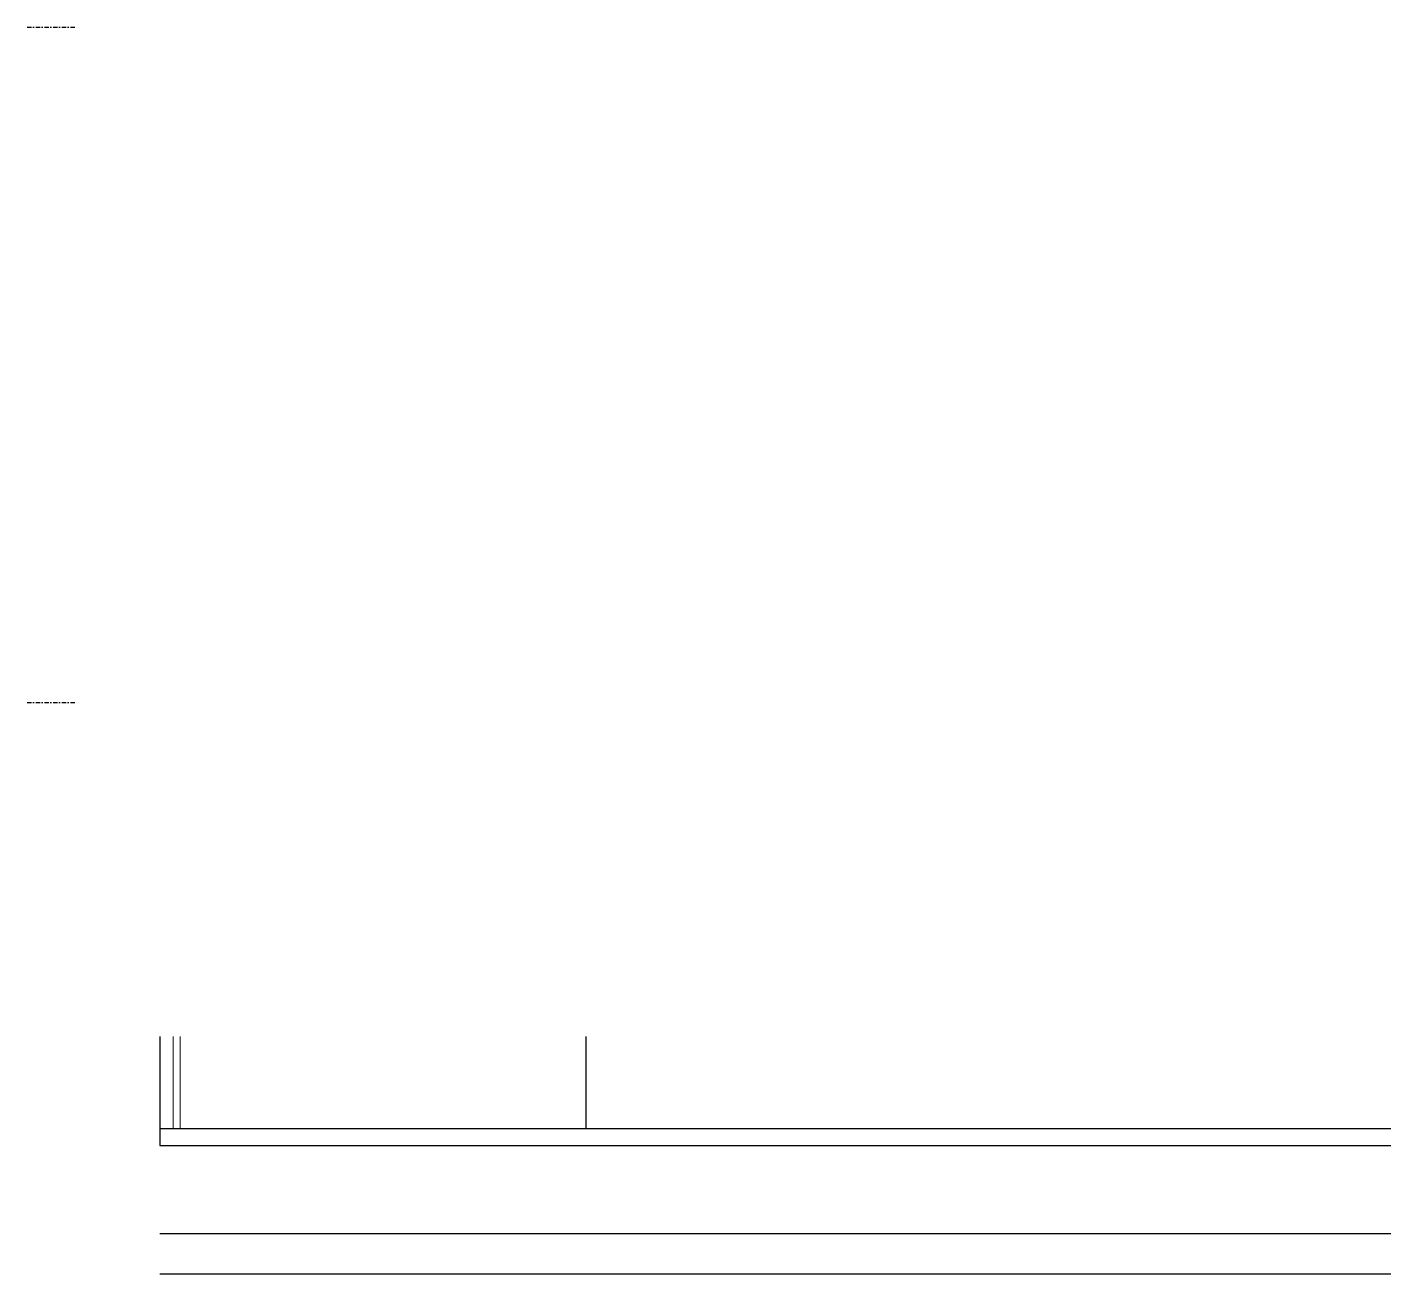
# Model space of a CAD drawing. Header units: millimetres. Extents: x 1227527 to 1253152, y -267428 to -255409.
# Drawn here: x 1233531 to 1235538, y -262399 to -260554 of the extents above; entities that cross this region are included whole.
import ezdxf

# ---------------------------------------------------------------- set-up
doc = ezdxf.new("R2010")
doc.units = ezdxf.units.MM
doc.linetypes.add('DASHDOT2', pattern=[12.7, 6.35, -3.175, 0, -3.175])
for name, color, linetype in [('Divar-komek', 7, 'Continuous'), ('Kafel', 7, 'Continuous'), ('Santexnika', 7, 'Continuous'), ('Tavan', 7, 'Continuous')]:
    doc.layers.add(name, color=color, linetype=linetype)
doc.layers.add('Guzgu', color=165, linetype='Continuous', lineweight=5, true_color=0x385ca8)
doc.layers.add('Suvag', color=117, linetype='Continuous', lineweight=0)

msp = doc.modelspace()

# ---------------------------------------------------------------- linework, layer by layer
for p, q in [((1233727.4, -262047.8), (1233727.4, -262209.3)), ((1233727.4, -262209.3), (1237377.4, -262209.3))]:
    msp.add_line(p, q)
at = {"layer": 'Divar-komek'}
for p, q in [((1233727.4, -262209.3), (1237377.4, -262209.3)), ((1233727.4, -262339.3), (1237507.4, -262339.3))]:
    msp.add_line(p, q, dxfattribs=at)
at = {"layer": 'Guzgu'}
msp.add_line((1233757.4, -262184.3), (1233757.4, -262047.8), dxfattribs=at)
at = {"layer": 'Kafel'}
msp.add_line((1233727.4, -262184.3), (1237347.4, -262184.3), dxfattribs=at)
at = {"layer": 'Santexnika', "color": 26, "linetype": 'DASHDOT2', "true_color": 0x791e15}
for p, q in [((1233531.2, -260554.3), (1233607.4, -260554.3)), ((1233531.2, -260554.3), (1233607.4, -260554.3)), ((1233531.2, -260554.3), (1233607.4, -260554.3)), ((1233531.2, -260554.3), (1233607.4, -260554.3)), ((1233531.2, -260554.3), (1233607.4, -260554.3)), ((1233531.2, -260554.3), (1233607.4, -260554.3)), ((1233531.2, -260554.3), (1233607.4, -260554.3)), ((1233531.2, -260554.3), (1233607.4, -260554.3)), ((1233531.2, -261553.6), (1233607.4, -261553.6))]:
    msp.add_line(p, q, dxfattribs=at)
at = {"layer": 'Santexnika'}
msp.add_line((1234357.4, -262047.8), (1234357.4, -262184.3), dxfattribs=at)
at = {"layer": 'Suvag'}
msp.add_line((1233747.4, -262047.8), (1233747.4, -262184.3), dxfattribs=at)
at = {"layer": 'Tavan'}
msp.add_line((1233727.4, -262399.3), (1237592.4, -262399.3), dxfattribs=at)

doc.saveas('drawing.dxf')
